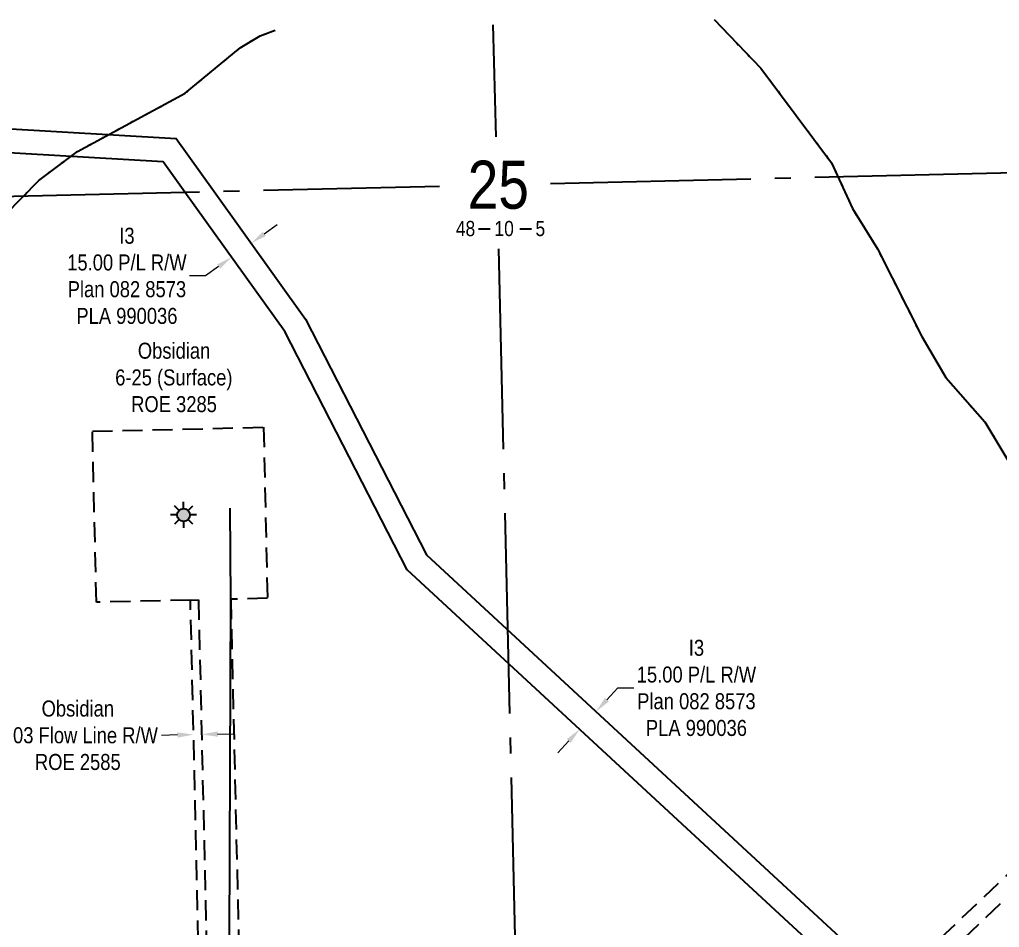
# Model space of a CAD drawing. Extents: x 610688 to 615994, y 5890806 to 5894497.
# Drawn here: x 611316 to 611927, y 5892091 to 5892657 of the extents above; entities that cross this region are included whole.
import ezdxf
from ezdxf.enums import TextEntityAlignment as Align

# ---------------------------------------------------------------- set-up
doc = ezdxf.new("R2010")
doc.units = 0
doc.header["$LTSCALE"] = 5
doc.header["$PDSIZE"] = 0.5
for name, pattern in [('foc-ACCESSROAD', [3.75, 2.5, -1.25]), ('foc-FLOWLINE', [3.75, 2.5, -1.25]), ('foc-QUARTERLINE', [33, 25, -3, 2, -3]), ('foc-WHEELTRACKS', [2, 0.4, -1.6])]:
    doc.linetypes.add(name, pattern=pattern)
doc.layers.get('Defpoints').update_dxf_attribs({"color": 9})
for name, color, linetype in [('10', 1, 'Continuous'), ('9', 3, 'Continuous'), ('AS-POWER', 104, 'foc-POWER'), ('C-FLOWLINE', 13, 'foc-FLOWLINE'), ('C-WS', 13, 'foc-ACCESSROAD'), ('C-WS-S', 13, 'Continuous'), ('F-RW', 190, 'Continuous'), ('L-QSEC', 8, 'foc-QUARTERLINE'), ('L-SECLBL', 7, 'Continuous'), ('L-SECQ', 8, 'foc-QUARTERLINE'), ('T-WATER-P3', 160, 'foc-WHEELTRACKS')]:
    doc.layers.add(name, color=color, linetype=linetype)
for name, color, linetype, lineweight in [('C-FLOWLINE-T', 13, 'Continuous', 9), ('C-WS-T', 13, 'Continuous', 9), ('F-RW-T', 190, 'Continuous', 9)]:
    doc.layers.add(name, color=color, linetype=linetype, lineweight=lineweight)
doc.styles.add('175L', font='', dxfattribs={"height": 20})
doc.styles.add('80CG', font='', dxfattribs={"height": 10})
doc.styles.add('80L', font='', dxfattribs={"height": 10})
doc.styles.add('foc-LtypeFont', font='', dxfattribs={"height": 7.35})
doc.styles.add('SIMPLEX', font='')
doc.styles.get('175L').set_extended_font_data('Arial Narrow')
doc.styles.get('80CG').set_extended_font_data('Arial Narrow')
doc.styles.get('80L').set_extended_font_data('Arial Narrow')
doc.styles.get('foc-LtypeFont').set_extended_font_data('Arial Narrow')
doc.styles.get('SIMPLEX').set_extended_font_data('Arial Narrow')
doc.linetypes.add('foc-POWER', pattern='A,6,-1,["P",foc-LtypeFont,S=0.2,R=0,X=-0.625,Y=-0.75],-1.24,4', length=12.24)
doc.linetypes.add('foc-TOPO-flowdirection-NOLINE', pattern='A,0,[">",foc-LtypeFont,S=0.3,R=0,X=0,Y=-0.945],-20,[">",foc-LtypeFont,S=0.3,R=0,X=0,Y=-0.945],0', length=20)
doc.dimstyles.new('Compass 5 000', dxfattribs={"dimscale": 5, "dimtxt": 9, "dimasz": 2, "dimexe": 0.2, "dimexo": 0.0625, "dimgap": 0.5, "dimtad": 0, "dimtih": 1, "dimtoh": 1, "dimzin": 0, "dimdsep": 46, "dimtxsty": '80CG', "dimcen": 0.1, "dimse1": 1, "dimse2": 1, "dimclrd": 256, "dimclrt": 256, "dimaunit": 1, "dimadec": 4, "dimazin": 0, "dimtfac": 0.06, "dimtofl": 0, "dimtmove": 0, "dimatfit": 1, "dimfxl": 0.2, "dimtolj": 1, "dimtzin": 0, "dimlwd": -1, "dimarcsym": 0})

# ---------------------------------------------------------------- blocks, each defined once
blk = doc.blocks.new('L-SECLBL')
at = {"layer": '9', "color": 7}
for p, q in [((-5.08, -27.83), (-12.29, -27.83)), ((20.7, -27.83), (13.5, -27.83))]:
    blk.add_line(p, q, dxfattribs=at)
at = {"layer": '10', "color": 2, "style": 'SIMPLEX'}
blk.add_attdef('SEC', text='', height=30, dxfattribs=at).set_placement((0, 0), align=Align.MIDDLE)
at = {"layer": '10', "color": 5, "style": '80L'}
blk.add_attdef('TWP', text='', height=9.5, dxfattribs=at).set_placement((-14.43, -27.37), align=Align.MIDDLE_RIGHT)
blk.add_attdef('RGE', text='', height=9.5, dxfattribs=at).set_placement((3.62, -27.37), align=Align.MIDDLE_CENTER)
blk.add_attdef('MER', text='', height=9.5, dxfattribs=at).set_placement((23.17, -27.37), align=Align.MIDDLE_LEFT)
blk = doc.blocks.new('*D43')
at = {"layer": 'Defpoints', "color": 0, "transparency": 16777216}
for p in [(611675.66, 5892225.45), (611676.08, 5892225.06), (611665.9, 5892214.06)]:
    blk.add_point(p, dxfattribs=at)
at = {"layer": 'F-RW-T', "transparency": 16777216}
for p, q in [((611682.45, 5892232.8), (611689.24, 5892240.14)), ((611689.24, 5892240.14), (611699.24, 5892240.14)), ((611658.69, 5892207.1), (611651.9, 5892199.76))]:
    blk.add_line(p, q, dxfattribs=at)
for points in [[(611681.22, 5892233.93), (611683.67, 5892231.66), (611675.66, 5892225.45)], [(611657.46, 5892208.23), (611659.91, 5892205.97), (611665.48, 5892214.44)]]:
    blk.add_solid(points, dxfattribs=at)
at = {"layer": 'F-RW-T', "transparency": 16777216, "insert": (611738.32, 5892240.14), "char_height": 10, "attachment_point": 5, "style": '80CG'}
blk.add_mtext('\\A1;I3 \\P15.00 P/L R/W\\PPlan 082 8573\\PPLA 990036', dxfattribs=at)
blk = doc.blocks.new('*D72')
at = {"layer": 'C-FLOWLINE-T', "transparency": 16777216}
for p, q in [((611439.61, 5892211.39), (611449.61, 5892211.62)), ((611414.59, 5892210.82), (611404.59, 5892210.59))]:
    blk.add_line(p, q, dxfattribs=at)
for points in [[(611414.55, 5892212.48), (611414.63, 5892209.15), (611424.58, 5892211.05)], [(611439.57, 5892213.06), (611439.65, 5892209.73), (611429.61, 5892211.16)]]:
    blk.add_solid(points, dxfattribs=at)
at = {"layer": 'Defpoints', "color": 0, "transparency": 16777216}
for p in [(611424.58, 5892211.05), (611433.74, 5891813.98), (611438.77, 5891814.1)]:
    blk.add_point(p, dxfattribs=at)
at = {"layer": 'C-FLOWLINE-T', "transparency": 16777216, "insert": (611352.39, 5892210.59), "char_height": 10, "width": 499.7838, "attachment_point": 5, "style": '80CG'}
blk.add_mtext('\\A1;Obsidian\\P5.03 Flow Line R/W\\PROE 2585', dxfattribs=at)
blk = doc.blocks.new('*D87')
at = {"layer": 'Defpoints', "color": 0, "transparency": 16777216}
for p in [(611448.36, 5892508.89), (611473.18, 5892500.02), (611460.99, 5892491.28)]:
    blk.add_point(p, dxfattribs=at)
at = {"layer": 'F-RW-T', "transparency": 16777216}
for p, q in [((611468.67, 5892523.46), (611476.8, 5892529.29)), ((611440.23, 5892503.06), (611432.11, 5892497.24)), ((611432.11, 5892497.24), (611422.11, 5892497.24))]:
    blk.add_line(p, q, dxfattribs=at)
for points in [[(611467.7, 5892524.81), (611469.64, 5892522.1), (611460.54, 5892517.63)], [(611439.26, 5892504.42), (611441.21, 5892501.71), (611448.36, 5892508.89)]]:
    blk.add_solid(points, dxfattribs=at)
at = {"layer": 'F-RW-T', "transparency": 16777216, "insert": (611383.02, 5892497.24), "char_height": 10, "attachment_point": 5, "style": '80CG'}
blk.add_mtext('\\A1;I3 \\P15.00 P/L R/W\\PPlan 082 8573\\PPLA 990036', dxfattribs=at)
blk = doc.blocks.new('GAS')
h = blk.add_hatch(color=255)
h.dxf.hatch_style = 1
edge = h.paths.add_edge_path()
edge.add_arc((0, 0), 0.9, 0, 360)
for p, q in [((0, 0.81), (0, 1.62)), ((-0.81, 0), (-1.62, 0)), ((-0.57, 0.57), (-1.14, 1.14)), ((0.57, 0.57), (1.14, 1.14)), ((1.62, 0), (0.81, 0)), ((-0.57, -0.57), (-1.14, -1.14)), ((0, -0.81), (0, -1.62)), ((1.14, -1.14), (0.57, -0.57))]:
    blk.add_line(p, q)
blk.add_circle((0, 0), 0.8)

msp = doc.modelspace()

# ---------------------------------------------------------------- linework, layer by layer
at = {"layer": 'AS-POWER', "flags": 128}
msp.add_lwpolyline([(611509.887, 5891484.07), (611507.268, 5891533.77), (611495.235, 5891597.593), (611493.848, 5891621.334), (611470.744, 5891692.019), (611445.718, 5891767.886), (611447.807, 5892295.572), (611447.468, 5892352.368)], dxfattribs=at)
at = {"layer": 'C-FLOWLINE', "flags": 128}
msp.add_lwpolyline([(611552.18, 5891748.044), (612162.482, 5892328.817), (612162.168, 5892342.4), (611537.21, 5891747.68)], close=True, dxfattribs=at)
at = {"layer": 'C-FLOWLINE'}
msp.add_lwpolyline([(611435.325, 5891745.27), (611422.649, 5892295.002), (611427.676, 5892295.118), (611440.353, 5891745.39)], close=True, dxfattribs=at)
at = {"layer": 'C-WS'}
msp.add_lwpolyline([(611447.807, 5892295.572), (611460.482, 5891745.872), (611435.325, 5891745.27), (611422.649, 5892295.002), (611363.959, 5892293.677), (611361.546, 5892400.388), (611468.257, 5892402.8), (611470.67, 5892296.089), (611447.807, 5892295.572)], close=True, dxfattribs=at)
at = {"layer": 'F-RW', "flags": 128}
msp.add_lwpolyline([(612047.168, 5891861.493), (611939.748, 5891960.825), (611557.858, 5892313.961), (611481.637, 5892462.492), (611419.248, 5892549.486), (611405.731, 5892568.339), (611052.065, 5892589.032), (610977.681, 5892607.195), (610955.138, 5892612.699), (610928.705, 5892619.154), (610932.262, 5892633.734), (610937.543, 5892632.444), (610939.459, 5892631.976), (610954.517, 5892628.297), (610956.633, 5892627.781), (610958.693, 5892627.277), (610977.328, 5892622.725), (611054.302, 5892603.92), (611413.747, 5892582.89), (611437.387, 5892549.92), (611494.468, 5892470.328), (611569.986, 5892323.167), (611949.928, 5891971.833), (612057.373, 5891872.478)], dxfattribs=at)
at = {"layer": 'L-QSEC'}
for p, q in [((611647.209, 5892554.938), (612417.018, 5892573.307)), ((610808.43, 5892534.922), (611577.973, 5892553.286))]:
    msp.add_line(p, q, dxfattribs=at)
at = {"layer": 'L-SECQ'}
for p, q in [((611611.401, 5892653.843), (611613.074, 5892584.124)), ((611614.753, 5892514.191), (611633.094, 5891750.012))]:
    msp.add_line(p, q, dxfattribs=at)
at = {"layer": 'T-WATER-P3', "linetype": 'foc-TOPO-flowdirection-NOLINE', "flags": 128}
for points in [[(611749.362, 5892657.175), (611778.521, 5892626.793), (611822.537, 5892567.907), (611835.721, 5892539.294), (611851.216, 5892514.105), (611878.841, 5892459.456), (611893.808, 5892433.96), (611918.191, 5892406.19)], [(610695.507, 5892222.586), (610703.156, 5892229.538), (610715.426, 5892237.519), (610742.601, 5892251.33), (610811.642, 5892304.834), (610826.434, 5892310.842), (610859.143, 5892319.999), (610896.971, 5892342.714), (610981.285, 5892405.318), (610995.936, 5892412.45), (611027.549, 5892423.607), (611045.845, 5892422.257), (611081.077, 5892415.914), (611118.455, 5892419.219), (611138.454, 5892418.787), (611186.81, 5892404.599), (611204.844, 5892404.785), (611243.109, 5892429.466), (611254.203, 5892440.037), (611263.25, 5892452.472), (611270.726, 5892466.365), (611289.211, 5892510.227), (611307.23, 5892535.513), (611327.992, 5892556.751), (611352.129, 5892574.958), (611419.39, 5892611.221), (611453.74, 5892639.511), (611466.193, 5892647.138), (611475.449, 5892650.559)], [(611918.191, 5892406.19), (611942.63, 5892365.603), (611961.185, 5892344.784), (611985.857, 5892309.114), (611991.854, 5892294.261), (611995.632, 5892277.294), (612004.187, 5892265.745), (612015.736, 5892256.086), (612062.298, 5892228.012), (612083.327, 5892208.301), (612096.043, 5892199.844), (612111.895, 5892195.598), (612148.287, 5892190.673), (612194.524, 5892157.016), (612224.349, 5892121.905), (612237.361, 5892113.574), (612255.869, 5892110.197), (612291.756, 5892114.401), (612309.489, 5892111.192), (612323.717, 5892104.718), (612347.254, 5892084.041), (612375.236, 5892070.969), (612406.82, 5892040.811), (612418.766, 5892032.342), (612437.314, 5892030.155), (612457.224, 5892031.725), (612475.015, 5892028.694), (612490.818, 5892023.79), (612504.409, 5892016.356), (612530.318, 5891994.43)]]:
    msp.add_lwpolyline(points, dxfattribs=at)
at = {"layer": 'T-WATER-P3', "flags": 128}
for points in [[(611749.362, 5892657.175), (611778.521, 5892626.793), (611822.537, 5892567.907), (611835.721, 5892539.294), (611851.216, 5892514.105), (611878.841, 5892459.456), (611893.808, 5892433.96), (611918.191, 5892406.19)], [(610695.507, 5892222.586), (610703.156, 5892229.538), (610715.426, 5892237.519), (610742.601, 5892251.33), (610811.642, 5892304.834), (610826.434, 5892310.842), (610859.143, 5892319.999), (610896.971, 5892342.714), (610981.285, 5892405.318), (610995.936, 5892412.45), (611027.549, 5892423.607), (611045.845, 5892422.257), (611081.077, 5892415.914), (611118.455, 5892419.219), (611138.454, 5892418.787), (611186.81, 5892404.599), (611204.844, 5892404.785), (611243.109, 5892429.466), (611254.203, 5892440.037), (611263.25, 5892452.472), (611270.726, 5892466.365), (611289.211, 5892510.227), (611307.23, 5892535.513), (611327.992, 5892556.751), (611352.129, 5892574.958), (611419.39, 5892611.221), (611453.74, 5892639.511), (611466.193, 5892647.138), (611475.449, 5892650.559)], [(611918.191, 5892406.19), (611942.63, 5892365.603), (611961.185, 5892344.784), (611985.857, 5892309.114), (611991.854, 5892294.261), (611995.632, 5892277.294), (612004.187, 5892265.745), (612015.736, 5892256.086), (612062.298, 5892228.012), (612083.327, 5892208.301), (612096.043, 5892199.844), (612111.895, 5892195.598), (612148.287, 5892190.673), (612194.524, 5892157.016), (612224.349, 5892121.905), (612237.361, 5892113.574), (612255.869, 5892110.197), (612291.756, 5892114.401), (612309.489, 5892111.192), (612323.717, 5892104.718), (612347.254, 5892084.041), (612375.236, 5892070.969), (612406.82, 5892040.811), (612418.766, 5892032.342), (612437.314, 5892030.155), (612457.224, 5892031.725), (612475.015, 5892028.694), (612490.818, 5892023.79), (612504.409, 5892016.356), (612530.318, 5891994.43)]]:
    msp.add_lwpolyline(points, dxfattribs=at)

# ---------------------------------------------------------------- block references
at = {"layer": 'C-WS-S', "color": 2, "xscale": 4.998057249999966, "yscale": 4.998057249999966, "zscale": 4.998057249999966}
msp.add_blockref('GAS', (611418.361, 5892348.1), dxfattribs=at)
at = {"layer": 'L-SECLBL', "color": 1, "xscale": 0.99961145, "yscale": 0.99961145, "zscale": 0.99961145}
msp.add_blockref('L-SECLBL', (611614.737, 5892554.175), dxfattribs=at).add_auto_attribs({'SEC': '25', 'TWP': '48', 'RGE': '10', 'MER': '5'})

# ---------------------------------------------------------------- texts
at = {"layer": 'C-WS-T', "insert": (611372.262, 5892455.587), "char_height": 9.99611, "attachment_point": 1, "style": '175L'}
msp.add_mtext_dynamic_manual_height_columns('\\pi17.57386;Obsidian\\P\\pi3.43884;6-25 (Surface)\\P\\pi13.42473;ROE 3285', width=78.96426, gutter_width=99.961, heights=[0], dxfattribs=at)

# ---------------------------------------------------------------- dimensions: what is measured, and where the dimension line sits
at = {"layer": 'C-FLOWLINE-T'}
dim = msp.add_linear_dim(base=(611424.585, 5892211.046), p1=(611438.768, 5891814.098), p2=(611433.741, 5891813.983), angle=181.320979, text='Obsidian\\P5.03 Flow Line R/W\\PROE 2585', dimstyle='Compass 5 000', dxfattribs=at)
dim.commit()
dim.dimension.update_dxf_attribs({"geometry": '*D72', "text_midpoint": (611352.39, 5892210.585), "dimtype": 161})
at = {"layer": 'F-RW-T', "color": 2}
dim = msp.add_linear_dim(base=(611448.36, 5892508.892), p1=(611473.175, 5892500.019), p2=(611460.991, 5892491.28), angle=215.646809, text='I3 \\P15.00 P/L R/W\\PPlan 082 8573\\PPLA 990036', dimstyle='Compass 5 000', dxfattribs=at)
dim.commit()
dim.dimension.update_dxf_attribs({"geometry": '*D87', "text_midpoint": (611383.022, 5892497.237), "dimtype": 161})
at = {"layer": 'F-RW-T', "color": 1}
dim = msp.add_aligned_dim(p1=(611665.898, 5892214.055), p2=(611676.078, 5892225.063), distance=0.574, text='I3 \\P15.00 P/L R/W\\PPlan 082 8573\\PPLA 990036', dimstyle='Compass 5 000', dxfattribs=at)
dim.commit()
dim.dimension.update_dxf_attribs({"geometry": '*D43', "text_midpoint": (611738.321, 5892240.137)})

doc.saveas('drawing.dxf')
